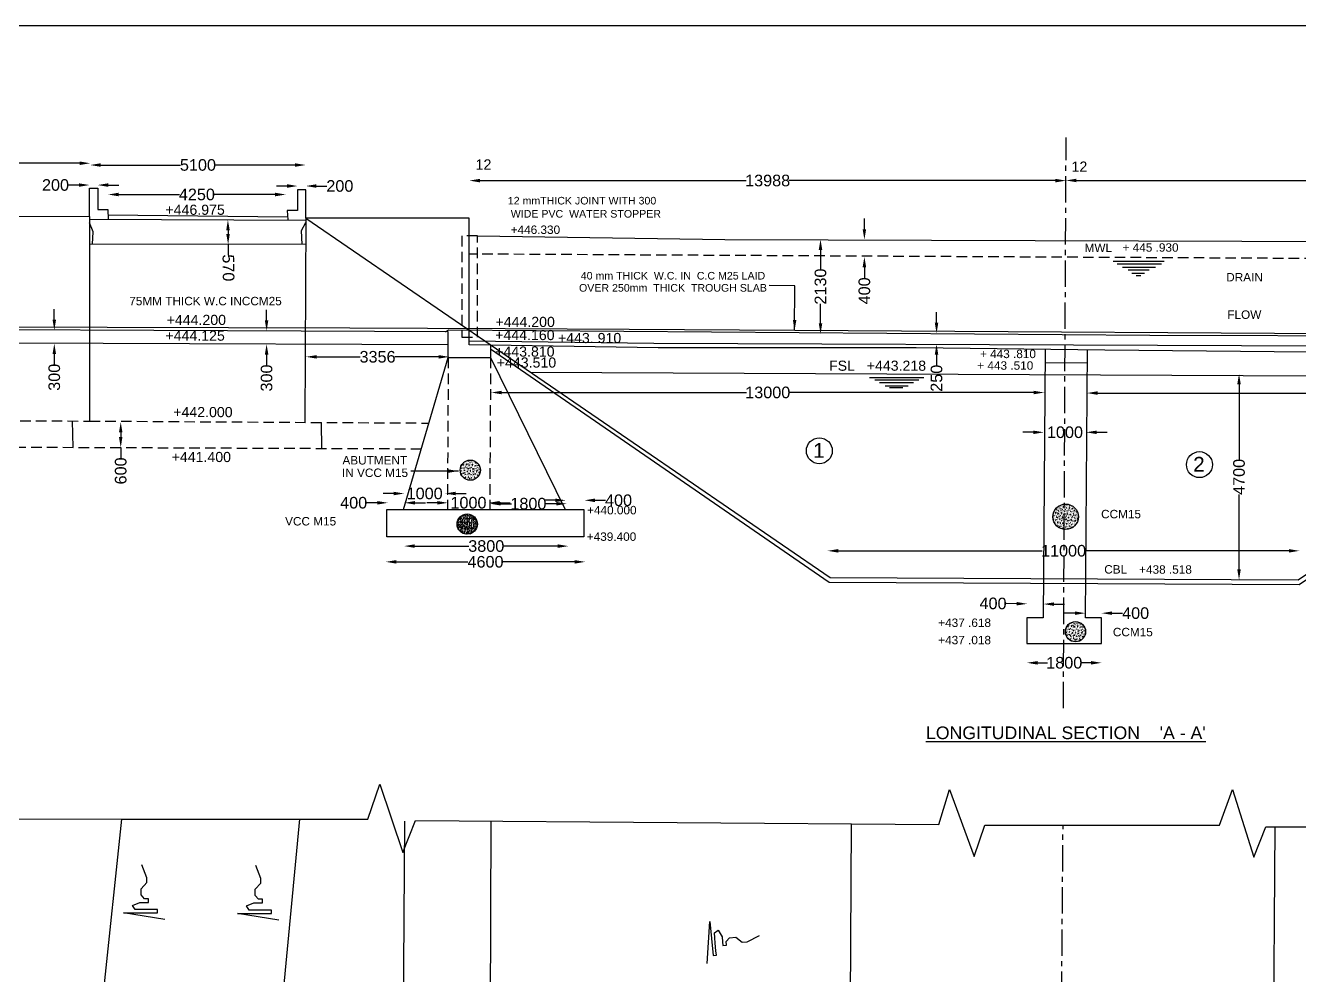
# Model space of a CAD drawing. Header units: millimetres. Extents: x 980 to 97004, y 2189 to 66609.
# Drawn here: x 19759 to 49971, y 44074 to 66609 of the extents above; entities that cross this region are included whole.
import ezdxf

# ---------------------------------------------------------------- set-up
doc = ezdxf.new("R2010")
doc.units = ezdxf.units.MM
doc.header["$MEASUREMENT"] = 0
doc.linetypes.add('CENTER', pattern=[2, 1.25, -0.25, 0.25, -0.25])
doc.linetypes.add('DASHED', pattern=[0.75, 0.5, -0.25])
for name, color, linetype in [('DIM', 7, 'Continuous'), ('DWG', 7, 'Continuous'), ('TEXT', 7, 'Continuous')]:
    doc.layers.add(name, color=color, linetype=linetype)
doc.styles.get("Standard").update_dxf_attribs({"font": 'arial.ttf'})
doc.dimstyles.new('Civil', dxfattribs={"dimtxt": 275, "dimasz": 250, "dimexe": 0.1, "dimexo": 0.0625, "dimgap": 0.09, "dimtad": 0, "dimdec": 0, "dimzin": 12, "dimdsep": 46, "dimtxsty": 'Standard', "dimcen": 0.1, "dimse1": 1, "dimse2": 1, "dimadec": 0, "dimazin": 2, "dimtfac": 1, "dimtdec": 0, "dimtofl": 0, "dimtmove": 0, "dimatfit": 3, "dimfxl": 1, "dimfrac": 1, "dimtolj": 1, "dimtzin": 0, "dimarcsym": 0})

# ---------------------------------------------------------------- blocks, each defined once
blk = doc.blocks.new('*D10')
at = {"layer": 'Defpoints', "color": 0, "transparency": 16777216}
for p in [(12355, 63344), (21295, 63344), (21295, 63341)]:
    blk.add_point(p, dxfattribs=at)
at = {"layer": 'DIM', "color": 0, "lineweight": -2, "transparency": 16777216}
for p, q in [((12605, 63341), (16414, 63341)), ((21045, 63341), (17235, 63341))]:
    blk.add_line(p, q, dxfattribs=at)
at = {"layer": 'DIM', "color": 0, "transparency": 16777216}
for points in [[(12605, 63382), (12605, 63299), (12355, 63341)], [(21045, 63382), (21045, 63299), (21295, 63341)]]:
    blk.add_solid(points, dxfattribs=at)
at = {"layer": 'DIM', "color": 0, "transparency": 16777216, "insert": (16825, 63341), "char_height": 275, "attachment_point": 5}
blk.add_mtext('\\A1;8850', dxfattribs=at)
blk = doc.blocks.new('*D11')
at = {"layer": 'Defpoints', "color": 0, "transparency": 16777216}
for p in [(21277, 62824), (21277, 62751), (21472, 62751)]:
    blk.add_point(p, dxfattribs=at)
at = {"layer": 'DIM', "color": 0, "lineweight": -2, "transparency": 16777216}
for p, q in [((21027, 62824), (20777, 62824)), ((21722, 62824), (21972, 62824))]:
    blk.add_line(p, q, dxfattribs=at)
at = {"layer": 'DIM', "color": 0, "transparency": 16777216}
for points in [[(21027, 62865), (21027, 62782), (21277, 62824)], [(21722, 62865), (21722, 62782), (21472, 62824)]]:
    blk.add_solid(points, dxfattribs=at)
at = {"layer": 'DIM', "color": 0, "transparency": 16777216, "insert": (20471, 62824), "char_height": 275, "attachment_point": 5}
blk.add_mtext('\\A1;200', dxfattribs=at)
blk = doc.blocks.new('*D12')
at = {"layer": 'Defpoints', "color": 0, "transparency": 16777216}
for p in [(21718, 62599), (25930, 62599), (25930, 62599)]:
    blk.add_point(p, dxfattribs=at)
at = {"layer": 'DIM', "color": 0, "lineweight": -2, "transparency": 16777216}
for p, q in [((21968, 62599), (23408, 62599)), ((25680, 62599), (24240, 62599))]:
    blk.add_line(p, q, dxfattribs=at)
at = {"layer": 'DIM', "color": 0, "transparency": 16777216}
for points in [[(21968, 62641), (21968, 62557), (21718, 62599)], [(25680, 62641), (25680, 62557), (25930, 62599)]]:
    blk.add_solid(points, dxfattribs=at)
at = {"layer": 'DIM', "color": 0, "transparency": 16777216, "insert": (23824, 62599), "char_height": 275, "attachment_point": 5}
blk.add_mtext('\\A1;4250', dxfattribs=at)
blk = doc.blocks.new('*D13')
at = {"layer": 'Defpoints', "color": 0, "transparency": 16777216}
for p in [(21295, 63341), (26403, 63341), (26403, 63299)]:
    blk.add_point(p, dxfattribs=at)
at = {"layer": 'DIM', "color": 0, "lineweight": -2, "transparency": 16777216}
for p, q in [((21545, 63299), (23439, 63299)), ((26153, 63299), (24259, 63299))]:
    blk.add_line(p, q, dxfattribs=at)
at = {"layer": 'DIM', "color": 0, "transparency": 16777216}
for points in [[(21545, 63340), (21545, 63257), (21295, 63299)], [(26153, 63340), (26153, 63257), (26403, 63299)]]:
    blk.add_solid(points, dxfattribs=at)
at = {"layer": 'DIM', "color": 0, "transparency": 16777216, "insert": (23849, 63299), "char_height": 275, "attachment_point": 5}
blk.add_mtext('\\A1;5100', dxfattribs=at)
blk = doc.blocks.new('*D14')
at = {"layer": 'Defpoints', "color": 0, "transparency": 16777216}
for p in [(26210, 62713), (26409, 62801), (26409, 62713)]:
    blk.add_point(p, dxfattribs=at)
at = {"layer": 'DIM', "color": 0, "lineweight": -2, "transparency": 16777216}
for p, q in [((25960, 62801), (25710, 62801)), ((26659, 62801), (26909, 62801))]:
    blk.add_line(p, q, dxfattribs=at)
at = {"layer": 'DIM', "color": 0, "transparency": 16777216}
for points in [[(25960, 62843), (25960, 62759), (26210, 62801)], [(26659, 62843), (26659, 62759), (26409, 62801)]]:
    blk.add_solid(points, dxfattribs=at)
at = {"layer": 'DIM', "color": 0, "transparency": 16777216, "insert": (27214, 62801), "char_height": 275, "attachment_point": 5}
blk.add_mtext('\\A1;200', dxfattribs=at)
blk = doc.blocks.new('*D15')
at = {"layer": 'Defpoints', "color": 0, "transparency": 16777216}
for p in [(24540, 62001), (24546, 61414), (24565, 61414)]:
    blk.add_point(p, dxfattribs=at)
at = {"layer": 'DIM', "color": 0, "lineweight": -2, "transparency": 16777216}
for p, q in [((24562, 61751), (24563, 61664)), ((24565, 61414), (24568, 61164))]:
    blk.add_line(p, q, dxfattribs=at)
at = {"layer": 'DIM', "color": 0, "transparency": 16777216}
for points in [[(24603, 61751), (24520, 61751), (24559, 62001)], [(24604, 61664), (24521, 61663), (24565, 61414)]]:
    blk.add_solid(points, dxfattribs=at)
at = {"layer": 'DIM', "color": 0, "transparency": 16777216, "insert": (24571, 60860), "char_height": 275, "attachment_point": 5, "rotation": 270.609}
blk.add_mtext('\\A1;570', dxfattribs=at)
blk = doc.blocks.new('*D16')
at = {"layer": 'Defpoints', "color": 0, "transparency": 16777216}
for p in [(30285, 62929), (30285, 62840), (44431, 62840)]:
    blk.add_point(p, dxfattribs=at)
at = {"layer": 'DIM', "color": 0, "lineweight": -2, "transparency": 16777216}
for p, q in [((30535, 62929), (36853, 62929)), ((44181, 62929), (37863, 62929))]:
    blk.add_line(p, q, dxfattribs=at)
at = {"layer": 'DIM', "color": 0, "transparency": 16777216}
for points in [[(30535, 62971), (30535, 62887), (30285, 62929)], [(44181, 62971), (44181, 62887), (44431, 62929)]]:
    blk.add_solid(points, dxfattribs=at)
at = {"layer": 'DIM', "color": 0, "transparency": 16777216, "insert": (37358, 62929), "char_height": 275, "attachment_point": 5}
blk.add_mtext('\\A1;13988', dxfattribs=at)
blk = doc.blocks.new('*D17')
at = {"layer": 'Defpoints', "color": 0, "transparency": 16777216}
for p in [(44431, 62929), (58518, 62933), (58518, 62929)]:
    blk.add_point(p, dxfattribs=at)
at = {"layer": 'DIM', "color": 0, "lineweight": -2, "transparency": 16777216}
for p, q in [((44681, 62933), (50969, 62933)), ((58268, 62933), (51979, 62933))]:
    blk.add_line(p, q, dxfattribs=at)
at = {"layer": 'DIM', "color": 0, "transparency": 16777216}
for points in [[(44681, 62974), (44681, 62891), (44431, 62933)], [(58268, 62974), (58268, 62891), (58518, 62933)]]:
    blk.add_solid(points, dxfattribs=at)
at = {"layer": 'DIM', "color": 0, "transparency": 16777216, "insert": (51474, 62933), "char_height": 275, "attachment_point": 5}
blk.add_mtext('\\A1;13988', dxfattribs=at)
blk = doc.blocks.new('*D37')
at = {"layer": 'Defpoints', "color": 0, "transparency": 16777216}
for p in [(44933, 57958), (58134, 57958), (58134, 57890)]:
    blk.add_point(p, dxfattribs=at)
at = {"layer": 'DIM', "color": 0, "lineweight": -2, "transparency": 16777216}
for p, q in [((45183, 57890), (51030, 57890)), ((57884, 57890), (52038, 57890))]:
    blk.add_line(p, q, dxfattribs=at)
at = {"layer": 'DIM', "color": 0, "transparency": 16777216}
for points in [[(45183, 57932), (45183, 57848), (44933, 57890)], [(57884, 57932), (57884, 57848), (58134, 57890)]]:
    blk.add_solid(points, dxfattribs=at)
at = {"layer": 'DIM', "color": 0, "transparency": 16777216, "insert": (51534, 57890), "char_height": 275, "attachment_point": 5}
blk.add_mtext('\\A1;13000', dxfattribs=at)
blk = doc.blocks.new('*D38')
at = {"layer": 'Defpoints', "color": 0, "transparency": 16777216}
for p in [(48537, 58345), (48638, 58345), (48638, 53458)]:
    blk.add_point(p, dxfattribs=at)
at = {"layer": 'DIM', "color": 0, "lineweight": -2, "transparency": 16777216}
for p, q in [((48537, 58095), (48537, 56317)), ((48537, 53708), (48537, 55485))]:
    blk.add_line(p, q, dxfattribs=at)
at = {"layer": 'DIM', "color": 0, "transparency": 16777216}
for points in [[(48495, 58095), (48578, 58095), (48537, 58345)], [(48495, 53708), (48578, 53708), (48537, 53458)]]:
    blk.add_solid(points, dxfattribs=at)
at = {"layer": 'DIM', "color": 0, "transparency": 16777216, "insert": (48537, 55901), "char_height": 275, "attachment_point": 5, "rotation": 90}
blk.add_mtext('\\A1;4700', dxfattribs=at)
blk = doc.blocks.new('*D39')
at = {"layer": 'Defpoints', "color": 0, "transparency": 16777216}
for p in [(38781, 54114), (49969, 54148), (49969, 54114)]:
    blk.add_point(p, dxfattribs=at)
at = {"layer": 'DIM', "color": 0, "lineweight": -2, "transparency": 16777216}
for p, q in [((39031, 54148), (43871, 54148)), ((49719, 54148), (44879, 54148))]:
    blk.add_line(p, q, dxfattribs=at)
at = {"layer": 'DIM', "color": 0, "transparency": 16777216}
for points in [[(39031, 54189), (39031, 54106), (38781, 54148)], [(49719, 54189), (49719, 54106), (49969, 54148)]]:
    blk.add_solid(points, dxfattribs=at)
at = {"layer": 'DIM', "color": 0, "transparency": 16777216, "insert": (44375, 54148), "char_height": 275, "attachment_point": 5}
blk.add_mtext('\\A1;11000', dxfattribs=at)
blk = doc.blocks.new('*D40')
at = {"layer": 'Defpoints', "color": 0, "transparency": 16777216}
for p in [(43907, 56871), (44912, 56959), (44912, 56871)]:
    blk.add_point(p, dxfattribs=at)
at = {"layer": 'DIM', "color": 0, "lineweight": -2, "transparency": 16777216}
for p, q in [((43657, 56959), (43407, 56959)), ((45162, 56959), (45412, 56959))]:
    blk.add_line(p, q, dxfattribs=at)
at = {"layer": 'DIM', "color": 0, "transparency": 16777216}
for points in [[(43657, 57000), (43657, 56917), (43907, 56959)], [(45162, 57000), (45162, 56917), (44912, 56959)]]:
    blk.add_solid(points, dxfattribs=at)
at = {"layer": 'DIM', "color": 0, "transparency": 16777216, "insert": (44409, 56959), "char_height": 275, "attachment_point": 5}
blk.add_mtext('\\A1;1000', dxfattribs=at)
blk = doc.blocks.new('*D41')
at = {"layer": 'Defpoints', "color": 0, "transparency": 16777216}
for p in [(30804, 57989), (43918, 57989), (43918, 57903)]:
    blk.add_point(p, dxfattribs=at)
at = {"layer": 'DIM', "color": 0, "lineweight": -2, "transparency": 16777216}
for p, q in [((31054, 57903), (36857, 57903)), ((43668, 57903), (37865, 57903))]:
    blk.add_line(p, q, dxfattribs=at)
at = {"layer": 'DIM', "color": 0, "transparency": 16777216}
for points in [[(31054, 57944), (31054, 57861), (30804, 57903)], [(43668, 57944), (43668, 57861), (43918, 57903)]]:
    blk.add_solid(points, dxfattribs=at)
at = {"layer": 'DIM', "color": 0, "transparency": 16777216, "insert": (37361, 57903), "char_height": 275, "attachment_point": 5}
blk.add_mtext('\\A1;13000', dxfattribs=at)
blk = doc.blocks.new('*D42')
at = {"layer": 'Defpoints', "color": 0, "transparency": 16777216}
for p in [(38612, 61537), (38655, 61537), (38655, 59296)]:
    blk.add_point(p, dxfattribs=at)
at = {"layer": 'DIM', "color": 0, "lineweight": -2, "transparency": 16777216}
for p, q in [((38612, 61287), (38612, 60829)), ((38612, 59546), (38612, 60004))]:
    blk.add_line(p, q, dxfattribs=at)
at = {"layer": 'DIM', "color": 0, "transparency": 16777216}
for points in [[(38571, 61287), (38654, 61287), (38612, 61537)], [(38571, 59546), (38654, 59546), (38612, 59296)]]:
    blk.add_solid(points, dxfattribs=at)
at = {"layer": 'DIM', "color": 0, "transparency": 16777216, "insert": (38612, 60416), "char_height": 275, "attachment_point": 5, "rotation": 90}
blk.add_mtext('\\A1;2130', dxfattribs=at)
blk = doc.blocks.new('*D43')
at = {"layer": 'Defpoints', "color": 0, "transparency": 16777216}
for p in [(26412, 59079), (29805, 59079), (29805, 58749)]:
    blk.add_point(p, dxfattribs=at)
at = {"layer": 'DIM', "color": 0, "lineweight": -2, "transparency": 16777216}
for p, q in [((26662, 58749), (27698, 58749)), ((29555, 58749), (28519, 58749))]:
    blk.add_line(p, q, dxfattribs=at)
at = {"layer": 'DIM', "color": 0, "transparency": 16777216}
for points in [[(26662, 58790), (26662, 58707), (26412, 58749)], [(29555, 58790), (29555, 58707), (29805, 58749)]]:
    blk.add_solid(points, dxfattribs=at)
at = {"layer": 'DIM', "color": 0, "transparency": 16777216, "insert": (28108, 58749), "char_height": 275, "attachment_point": 5}
blk.add_mtext('\\A1;3356', dxfattribs=at)
blk = doc.blocks.new('*D44')
at = {"layer": 'Defpoints', "color": 0, "transparency": 16777216}
for p in [(25463, 59366), (25463, 59050), (25477, 59050)]:
    blk.add_point(p, dxfattribs=at)
at = {"layer": 'DIM', "color": 0, "lineweight": -2, "transparency": 16777216}
for p, q in [((25477, 59616), (25477, 59866)), ((25477, 58800), (25477, 58550))]:
    blk.add_line(p, q, dxfattribs=at)
at = {"layer": 'DIM', "color": 0, "transparency": 16777216}
for points in [[(25435, 59616), (25519, 59616), (25477, 59366)], [(25435, 58800), (25519, 58800), (25477, 59050)]]:
    blk.add_solid(points, dxfattribs=at)
at = {"layer": 'DIM', "color": 0, "transparency": 16777216, "insert": (25477, 58247), "char_height": 275, "attachment_point": 5, "rotation": 90}
blk.add_mtext('\\A1;300', dxfattribs=at)
blk = doc.blocks.new('*D45')
at = {"layer": 'Defpoints', "color": 0, "transparency": 16777216}
for p in [(28740, 54304), (32632, 54304), (32632, 54260)]:
    blk.add_point(p, dxfattribs=at)
at = {"layer": 'DIM', "color": 0, "lineweight": -2, "transparency": 16777216}
for p, q in [((28990, 54260), (30276, 54260)), ((32382, 54260), (31096, 54260))]:
    blk.add_line(p, q, dxfattribs=at)
at = {"layer": 'DIM', "color": 0, "transparency": 16777216}
for points in [[(28990, 54302), (28990, 54218), (28740, 54260)], [(32382, 54302), (32382, 54218), (32632, 54260)]]:
    blk.add_solid(points, dxfattribs=at)
at = {"layer": 'DIM', "color": 0, "transparency": 16777216, "insert": (30686, 54260), "char_height": 275, "attachment_point": 5}
blk.add_mtext('\\A1;3800', dxfattribs=at)
blk = doc.blocks.new('*D46')
at = {"layer": 'Defpoints', "color": 0, "transparency": 16777216}
for p in [(28306, 53915), (33029, 53915), (33029, 53886)]:
    blk.add_point(p, dxfattribs=at)
at = {"layer": 'DIM', "color": 0, "lineweight": -2, "transparency": 16777216}
for p, q in [((28556, 53886), (30252, 53886)), ((32779, 53886), (31083, 53886))]:
    blk.add_line(p, q, dxfattribs=at)
at = {"layer": 'DIM', "color": 0, "transparency": 16777216}
for points in [[(28556, 53928), (28556, 53844), (28306, 53886)], [(32779, 53928), (32779, 53844), (33029, 53886)]]:
    blk.add_solid(points, dxfattribs=at)
at = {"layer": 'DIM', "color": 0, "transparency": 16777216, "insert": (30668, 53886), "char_height": 275, "attachment_point": 5}
blk.add_mtext('\\A1;4600', dxfattribs=at)
blk = doc.blocks.new('*D47')
at = {"layer": 'Defpoints', "color": 0, "transparency": 16777216}
for p in [(28351, 55287), (28351, 55104), (28747, 55104)]:
    blk.add_point(p, dxfattribs=at)
at = {"layer": 'DIM', "color": 0, "lineweight": -2, "transparency": 16777216}
for p, q in [((28101, 55287), (27851, 55287)), ((28997, 55287), (29247, 55287))]:
    blk.add_line(p, q, dxfattribs=at)
at = {"layer": 'DIM', "color": 0, "transparency": 16777216}
for points in [[(28101, 55329), (28101, 55245), (28351, 55287)], [(28997, 55329), (28997, 55245), (28747, 55287)]]:
    blk.add_solid(points, dxfattribs=at)
at = {"layer": 'DIM', "color": 0, "transparency": 16777216, "insert": (27542, 55287), "char_height": 275, "attachment_point": 5}
blk.add_mtext('\\A1;400', dxfattribs=at)
blk = doc.blocks.new('*D48')
at = {"layer": 'Defpoints', "color": 0, "transparency": 16777216}
for p in [(29709, 55507), (28740, 55148), (29709, 55148)]:
    blk.add_point(p, dxfattribs=at)
at = {"layer": 'DIM', "color": 0, "lineweight": -2, "transparency": 16777216}
for p, q in [((28490, 55507), (28240, 55507)), ((29959, 55507), (30209, 55507))]:
    blk.add_line(p, q, dxfattribs=at)
at = {"layer": 'DIM', "color": 0, "transparency": 16777216}
for points in [[(28490, 55549), (28490, 55466), (28740, 55507)], [(29959, 55549), (29959, 55466), (29709, 55507)]]:
    blk.add_solid(points, dxfattribs=at)
at = {"layer": 'DIM', "color": 0, "transparency": 16777216, "insert": (29225, 55507), "char_height": 275, "attachment_point": 5}
blk.add_mtext('\\A1;1000', dxfattribs=at)
blk = doc.blocks.new('*D49')
at = {"layer": 'Defpoints', "color": 0, "transparency": 16777216}
for p in [(29775, 55133), (30752, 55287), (30752, 55133)]:
    blk.add_point(p, dxfattribs=at)
at = {"layer": 'DIM', "color": 0, "lineweight": -2, "transparency": 16777216}
for p, q in [((29525, 55287), (29275, 55287)), ((31002, 55287), (31252, 55287))]:
    blk.add_line(p, q, dxfattribs=at)
at = {"layer": 'DIM', "color": 0, "transparency": 16777216}
for points in [[(29525, 55329), (29525, 55245), (29775, 55287)], [(31002, 55329), (31002, 55245), (30752, 55287)]]:
    blk.add_solid(points, dxfattribs=at)
at = {"layer": 'DIM', "color": 0, "transparency": 16777216, "insert": (30264, 55287), "char_height": 275, "attachment_point": 5}
blk.add_mtext('\\A1;1000', dxfattribs=at)
blk = doc.blocks.new('*D50')
at = {"layer": 'Defpoints', "color": 0, "transparency": 16777216}
for p in [(30774, 55104), (32596, 55265), (32596, 55104)]:
    blk.add_point(p, dxfattribs=at)
at = {"layer": 'DIM', "color": 0, "lineweight": -2, "transparency": 16777216}
for p, q in [((31024, 55265), (31288, 55265)), ((32346, 55265), (32082, 55265))]:
    blk.add_line(p, q, dxfattribs=at)
at = {"layer": 'DIM', "color": 0, "transparency": 16777216}
for points in [[(31024, 55307), (31024, 55223), (30774, 55265)], [(32346, 55307), (32346, 55223), (32596, 55265)]]:
    blk.add_solid(points, dxfattribs=at)
at = {"layer": 'DIM', "color": 0, "transparency": 16777216, "insert": (31685, 55265), "char_height": 275, "attachment_point": 5}
blk.add_mtext('\\A1;1800', dxfattribs=at)
blk = doc.blocks.new('*D51')
at = {"layer": 'Defpoints', "color": 0, "transparency": 16777216}
for p in [(33014, 55346), (32574, 55126), (33014, 55126)]:
    blk.add_point(p, dxfattribs=at)
at = {"layer": 'DIM', "color": 0, "lineweight": -2, "transparency": 16777216}
for p, q in [((32324, 55346), (32074, 55346)), ((33264, 55346), (33514, 55346))]:
    blk.add_line(p, q, dxfattribs=at)
at = {"layer": 'DIM', "color": 0, "transparency": 16777216}
for points in [[(32324, 55388), (32324, 55304), (32574, 55346)], [(33264, 55388), (33264, 55304), (33014, 55346)]]:
    blk.add_solid(points, dxfattribs=at)
at = {"layer": 'DIM', "color": 0, "transparency": 16777216, "insert": (33823, 55346), "char_height": 275, "attachment_point": 5}
blk.add_mtext('\\A1;400', dxfattribs=at)
blk = doc.blocks.new('*D52')
at = {"layer": 'Defpoints', "color": 0, "transparency": 16777216}
for p in [(22018, 57205), (22018, 56598), (22018, 56598)]:
    blk.add_point(p, dxfattribs=at)
at = {"layer": 'DIM', "color": 0, "lineweight": -2, "transparency": 16777216}
for p, q in [((22018, 56955), (22018, 56848)), ((22018, 56598), (22018, 56348))]:
    blk.add_line(p, q, dxfattribs=at)
at = {"layer": 'DIM', "color": 0, "transparency": 16777216}
for points in [[(21976, 56955), (22059, 56955), (22018, 57205)], [(21976, 56848), (22059, 56848), (22018, 56598)]]:
    blk.add_solid(points, dxfattribs=at)
at = {"layer": 'DIM', "color": 0, "transparency": 16777216, "insert": (22018, 56043), "char_height": 275, "attachment_point": 5, "rotation": 90}
blk.add_mtext('\\A1;600', dxfattribs=at)
blk = doc.blocks.new('*D53')
at = {"layer": 'Defpoints', "color": 0, "transparency": 16777216}
for p in [(20426, 59381), (20426, 59067), (20443, 59067)]:
    blk.add_point(p, dxfattribs=at)
at = {"layer": 'DIM', "color": 0, "lineweight": -2, "transparency": 16777216}
for p, q in [((20443, 59631), (20443, 59881)), ((20443, 58817), (20443, 58567))]:
    blk.add_line(p, q, dxfattribs=at)
at = {"layer": 'DIM', "color": 0, "transparency": 16777216}
for points in [[(20401, 59631), (20484, 59631), (20443, 59381)], [(20401, 58817), (20484, 58817), (20443, 59067)]]:
    blk.add_solid(points, dxfattribs=at)
at = {"layer": 'DIM', "color": 0, "transparency": 16777216, "insert": (20443, 58264), "char_height": 275, "attachment_point": 5, "rotation": 90}
blk.add_mtext('\\A1;300', dxfattribs=at)
blk = doc.blocks.new('*D54')
at = {"layer": 'Defpoints', "color": 0, "transparency": 16777216}
for p in [(39532, 61527), (39532, 61123), (39653, 61123)]:
    blk.add_point(p, dxfattribs=at)
at = {"layer": 'DIM', "color": 0, "lineweight": -2, "transparency": 16777216}
for p, q in [((39653, 61777), (39653, 62027)), ((39653, 60873), (39653, 60623))]:
    blk.add_line(p, q, dxfattribs=at)
at = {"layer": 'DIM', "color": 0, "transparency": 16777216}
for points in [[(39611, 61777), (39694, 61777), (39653, 61527)], [(39611, 60873), (39694, 60873), (39653, 61123)]]:
    blk.add_solid(points, dxfattribs=at)
at = {"layer": 'DIM', "color": 0, "transparency": 16777216, "insert": (39653, 60314), "char_height": 275, "attachment_point": 5, "rotation": 90}
blk.add_mtext('\\A1;400', dxfattribs=at)
blk = doc.blocks.new('*D61')
at = {"layer": 'Defpoints', "color": 0, "transparency": 16777216}
for p in [(41337, 59308), (41337, 59048), (41363, 59048)]:
    blk.add_point(p, dxfattribs=at)
at = {"layer": 'DIM', "color": 0, "lineweight": -2, "transparency": 16777216}
for p, q in [((41364, 59558), (41364, 59808)), ((41363, 58798), (41363, 58548))]:
    blk.add_line(p, q, dxfattribs=at)
at = {"layer": 'DIM', "color": 0, "transparency": 16777216}
for points in [[(41322, 59558), (41405, 59558), (41364, 59308)], [(41321, 58798), (41405, 58798), (41363, 59048)]]:
    blk.add_solid(points, dxfattribs=at)
at = {"layer": 'DIM', "color": 0, "transparency": 16777216, "insert": (41363, 58242), "char_height": 275, "attachment_point": 5, "rotation": 89.9492}
blk.add_mtext('\\A1;250', dxfattribs=at)
blk = doc.blocks.new('*D62')
at = {"layer": 'Defpoints', "color": 0, "transparency": 16777216}
for p in [(43508, 51954), (45276, 51954), (45276, 51492)]:
    blk.add_point(p, dxfattribs=at)
at = {"layer": 'DIM', "color": 0, "lineweight": -2, "transparency": 16777216}
for p, q in [((43758, 51492), (43995, 51492)), ((45026, 51492), (44790, 51492))]:
    blk.add_line(p, q, dxfattribs=at)
at = {"layer": 'DIM', "color": 0, "transparency": 16777216}
for points in [[(43758, 51533), (43758, 51450), (43508, 51492)], [(45026, 51533), (45026, 51450), (45276, 51492)]]:
    blk.add_solid(points, dxfattribs=at)
at = {"layer": 'DIM', "color": 0, "transparency": 16777216, "insert": (44392, 51492), "char_height": 275, "attachment_point": 5}
blk.add_mtext('\\A1;1800', dxfattribs=at)
blk = doc.blocks.new('*D63')
at = {"layer": 'Defpoints', "color": 0, "transparency": 16777216}
for p in [(43512, 52891), (43508, 52560), (43896, 52556)]:
    blk.add_point(p, dxfattribs=at)
at = {"layer": 'DIM', "color": 0, "lineweight": -2, "transparency": 16777216}
for p, q in [((43262, 52893), (43012, 52896)), ((44149, 52884), (44399, 52881))]:
    blk.add_line(p, q, dxfattribs=at)
at = {"layer": 'DIM', "color": 0, "transparency": 16777216}
for points in [[(43262, 52935), (43261, 52852), (43512, 52891)], [(44150, 52925), (44149, 52842), (43899, 52886)]]:
    blk.add_solid(points, dxfattribs=at)
at = {"layer": 'DIM', "color": 0, "transparency": 16777216, "insert": (42703, 52899), "char_height": 275, "attachment_point": 5, "rotation": 359.3835}
blk.add_mtext('\\A1;400', dxfattribs=at)
blk = doc.blocks.new('*D64')
at = {"layer": 'Defpoints', "color": 0, "transparency": 16777216}
for p in [(45276, 52669), (44894, 52557), (45276, 52557)]:
    blk.add_point(p, dxfattribs=at)
at = {"layer": 'DIM', "color": 0, "lineweight": -2, "transparency": 16777216}
for p, q in [((44644, 52669), (44394, 52669)), ((45526, 52669), (45776, 52669))]:
    blk.add_line(p, q, dxfattribs=at)
at = {"layer": 'DIM', "color": 0, "transparency": 16777216}
for points in [[(44644, 52711), (44644, 52628), (44894, 52669)], [(45526, 52711), (45526, 52628), (45276, 52669)]]:
    blk.add_solid(points, dxfattribs=at)
at = {"layer": 'DIM', "color": 0, "transparency": 16777216, "insert": (46085, 52669), "char_height": 275, "attachment_point": 5}
blk.add_mtext('\\A1;400', dxfattribs=at)

msp = doc.modelspace()

# ---------------------------------------------------------------- hatches: boundary and pattern name
at = {"layer": 'DWG'}
h = msp.add_hatch(dxfattribs=at)
h.set_pattern_fill('AR-CONC', color=256, scale=10)
h.set_pattern_definition([(50, (0, 0), (71.72602, -6.275213), [7.5, -82.5]), (355, (0, 0), (-13.87513, 75.21921), [6, -66]), (100.45144, (5.98, -0.52), (57.850885, 68.944), [6.37402, -70.11421]), (46.1842, (0, 20), (106.72413, -16.55193), [11.25, -123.75]), (96.63564, (8.89, 18.62), (93.4662, 97.41186), [9.56103, -105.17138]), (351.18416, (0, 20), (93.4662, 97.41186), [9, -99]), (21, (10, 15), (59.690705, -40.26189), [7.5, -82.5]), (326, (10, 15), (24.33153, 72.515005), [6, -66]), (71.45144, (14.974, 11.645), (84.02224, 32.253115), [6.37402, -70.11421]), (37.5, (0, 0), (1.215986, 33.289385), [0, -65.2, 0, -67, 0, -66.25]), (7.5, (0, 0), (26.306954, 39.441171), [0, -38.2, 0, -63.7, 0, -25.25]), (327.5, (-22.3, 0), (53.382244, -2.255487), [0, -25, 0, -78, 0, -103.5]), (317.5, (-32.3, 0), (58.318617, 10.010498), [0, -32.5, 0, -51.8, 0, -73.5])])
h.paths.add_polyline_path([(30548, 56061.1, 1), (30067.7, 56061.1, 1)])
h = msp.add_hatch(dxfattribs=at)
h.set_pattern_fill('AR-CONC', color=256, scale=10)
h.set_pattern_definition([(50, (-73.34, -1278.63), (71.72602, -6.275213), [7.5, -82.5]), (355, (-73.34, -1278.63), (-13.87513, 75.21921), [6, -66]), (100.45144, (-67.366, -1279.15), (57.850885, 68.944), [6.37402, -70.11421]), (46.1842, (-73.34, -1258.63), (106.72413, -16.55193), [11.25, -123.75]), (96.63564, (-64.45, -1260.01), (93.4662, 97.41186), [9.56103, -105.17138]), (351.18416, (-73.34, -1258.63), (93.4662, 97.41186), [9, -99]), (21, (-63.34, -1263.63), (59.690705, -40.26189), [7.5, -82.5]), (326, (-63.34, -1263.63), (24.33153, 72.515005), [6, -66]), (71.45144, (-58.37, -1266.985), (84.02224, 32.253115), [6.37402, -70.11421]), (37.5, (-73.343, -1278.63), (1.215986, 33.289385), [0, -65.2, 0, -67, 0, -66.25]), (7.5, (-73.343, -1278.63), (26.306954, 39.441171), [0, -38.2, 0, -63.7, 0, -25.25]), (327.5, (-95.643, -1278.63), (53.382244, -2.255487), [0, -25, 0, -78, 0, -103.5]), (317.5, (-105.643, -1278.63), (58.318617, 10.010498), [0, -32.5, 0, -51.8, 0, -73.5])])
h.paths.add_polyline_path([(30474.7, 54782.4, 1), (29994.4, 54782.4, 1)])
h = msp.add_hatch(dxfattribs=at)
h.set_pattern_fill('AR-CONC', color=256, scale=10, style=0)
h.set_pattern_definition([(50, (0, 0), (71.72602, -6.275213), [7.5, -82.5]), (355, (0, 0), (-13.87513, 75.21921), [6, -66]), (100.4514, (5.98, -0.52), (57.85094, 68.943954), [6.37402, -70.11421]), (46.1842, (0, 20), (106.7241, -16.5519), [11.25, -123.75]), (96.6356, (8.89, 18.62), (93.46627, 97.41179), [9.56103, -105.1713]), (351.1842, (0, 20), (93.4662, 97.41186), [9, -99]), (21, (10, 15), (59.690705, -40.26189), [7.5, -82.5]), (326, (10, 15), (24.33153, 72.515005), [6, -66]), (71.4514, (14.974, 11.645), (84.02226, 32.25305), [6.37402, -70.11421]), (37.5, (0, 0), (1.2159855, 33.289385), [0, -65.2, 0, -67, 0, -66.25]), (7.5, (0, 0), (26.306954, 39.441171), [0, -38.2, 0, -63.7, 0, -25.25]), (327.5, (-22.3, 0), (53.382244, -2.255487), [0, -25, 0, -78, 0, -103.5]), (317.5, (-32.3, 0), (58.318617, 10.010498), [0, -32.5, 0, -51.8, 0, -73.5])])
h.paths.add_polyline_path([(44727, 54955.4, 0.4443427), (44394.3, 55255.8), (44391.4, 54655.3, 0.4472331)])
h.paths.add_polyline_path([(44394.3, 55255.8, 0.3847129), (44123, 54955.4, 0.3819473), (44391.4, 54655.3)])
h = msp.add_hatch(dxfattribs=at)
h.set_pattern_fill('AR-CONC', color=256, scale=10)
h.set_pattern_definition([(50, (14350.67, -3830.936), (71.72602, -6.275213), [7.5, -82.5]), (355, (14350.67, -3830.94), (-13.87513, 75.21921), [6, -66]), (100.45144, (14356.646, -3831.46), (57.850885, 68.944), [6.37402, -70.11421]), (46.1842, (14350.67, -3810.94), (106.72413, -16.55193), [11.25, -123.75]), (96.63564, (14359.56, -3812.32), (93.4662, 97.41186), [9.56103, -105.17138]), (351.18416, (14350.67, -3810.94), (93.4662, 97.41186), [9, -99]), (21, (14360.67, -3815.936), (59.690705, -40.26189), [7.5, -82.5]), (326, (14360.67, -3815.94), (24.33153, 72.515005), [6, -66]), (71.45144, (14365.64, -3819.29), (84.02224, 32.253115), [6.37402, -70.11421]), (37.5, (14350.669, -3830.936), (1.215986, 33.289385), [0, -65.2, 0, -67, 0, -66.25]), (7.5, (14350.67, -3830.936), (26.306954, 39.441171), [0, -38.2, 0, -63.7, 0, -25.25]), (327.5, (14328.369, -3830.936), (53.382244, -2.255487), [0, -25, 0, -78, 0, -103.5]), (317.5, (14318.37, -3830.936), (58.318617, 10.010498), [0, -32.5, 0, -51.8, 0, -73.5])])
h.paths.add_polyline_path([(44898.7, 52230.1, 1), (44418.4, 52230.1, 1)])

# ---------------------------------------------------------------- linework, layer by layer
msp.add_lwpolyline([(97003.8, 2188.9), (979.6, 2188.9), (979.6, 66608.7), (97003.8, 66608.7)], close=True)
at = {"layer": 'DIM'}
for centre in [(38584.5, 56520), (47596.5, 56192.3)]:
    msp.add_circle(centre, 307.6, dxfattribs=at)
at = {"layer": 'DWG', "linetype": 'CENTER', "ltscale": 500}
for points in [[(44371, 50412), (44436.2, 63948.4)], [(44252, 33544.2), (44364, 47637.2)]]:
    msp.add_lwpolyline(points, dxfattribs=at)
at = {"layer": 'DWG'}
for points in [[(21276.6, 62077.8), (21276.6, 62750.8), (21471.7, 62750.8), (21471.7, 62244.1), (21709.2, 62244.1), (21720, 62010.7)], [(26408.7, 62039.1), (26408.7, 62713.1), (26210, 62713.1), (26210, 62222.6), (25967.2, 62222.6), (25983.4, 61995.8)], [(26408.7, 62039.1), (38839.6, 53518.5), (49938.7, 53462.2), (62213.9, 61722.3), (62213.9, 62289.3), (62451.4, 62289.3), (62451.4, 61622.8), (63941.9, 61622.8), (63941.9, 62276.3), (64180.3, 62276.3), (64180.3, 60904.4), (64133.1, 56983.7)], [(3354.4, 62119.8), (21276.6, 62077.8), (21276.6, 57226)], [(21276.6, 62012.3), (26408.4, 61994.3)], [(25978.6, 62062.9), (21715.4, 62108.9)], [(29720.6, 59339.6), (29788.4, 59388.2), (46417.6, 59264.2), (58546.6, 59228.6), (58546.6, 58858.8), (50172.7, 58858.8), (45352.7, 58908.9), (40879.5, 58966.4), (34760.8, 58966.4), (30276.7, 59037.7), (30276.7, 62039.1), (26408.7, 62039.1), (26381.9, 57195.7)], [(12333.1, 59190.7), (4724.2, 59190.7), (4724.2, 59477.1), (13052.3, 59477.1), (27447.6, 59440.8), (31135.5, 59422.4), (34075.8, 59405.2), (38000.6, 59378.5), (53168.9, 59286.8), (58546.6, 59286.8), (58604, 61722.3), (62213.9, 61722.3), (62213.9, 56987.9)], [(21351.2, 61420.4), (21367.4, 61716.4), (21276.6, 61926.2)], [(26316.8, 61409.9), (26306.1, 61748.7), (26408.1, 61931.5)], [(26405.2, 61409.7), (21276.6, 61420.6)], [(30475, 61617), (36339.9, 61530.2), (58408.8, 61459.9)], [(45549.1, 61017.5), (46764.6, 61017.5)], [(45650.4, 60955.7), (46694.2, 60955.7)], [(45777, 60877), (46559.2, 60877)], [(45909.2, 60809.6), (46404.4, 60809.6)], [(45996.5, 60736.5), (46291.9, 60736.5)], [(46100.6, 60674.7), (46204.7, 60674.7)], [(29785.3, 58729.7), (29785.3, 59339.3), (12333.1, 59417.9), (12333.1, 57875.3), (12776.8, 57875.3), (13408.9, 59103.4), (29785.3, 59038.9)], [(30276.7, 59126), (34658.2, 59069.9), (58546.6, 58979.3)], [(30782.5, 59029.6), (30788.6, 58729.7)], [(30784.4, 58936.6), (38819, 53406.5), (49963.6, 53348.9), (58408.8, 59027.4)], [(43936.2, 58927.1), (43895.9, 52555.7), (43508.2, 52559.9)], [(43508.2, 52559.9), (43508.2, 51953.5), (45276.4, 51953.5), (45276.4, 52557.5), (44894.3, 52557.5), (44940, 58914.2)], [(28721, 55129.9), (29785.3, 58729.7), (30788.6, 58729.7), (32558.7, 55129.9)], [(43934.3, 58616.4), (44937.8, 58610.3)], [(31733.5, 58389.3), (57081, 58268.3)], [(39775.8, 58262.9), (41065.7, 58262.9)], [(39897.6, 58200.5), (40947, 58200.5)], [(40010, 58141.3), (40818.9, 58141.3)], [(40144.3, 58060.2), (40690.9, 58060.2)], [(40247.4, 58019.6), (40562.8, 58019.6)], [(20869.9, 57227.3), (20879.7, 56594.8)], [(26768.5, 57193.4), (26775.6, 56570.1)], [(3160.7, 16751.2), (3250.7, 47832.6), (3653.7, 47832.6), (3929.8, 48689.8), (4497, 47072.2), (4803, 47825.1), (22040.2, 47786.1), (26264.3, 47786.1), (27879.1, 47786.1), (28164, 48616.1), (28704.9, 46995.4), (29007.2, 47750.1), (41417.3, 47653.1), (41671.8, 48487.3), (42252.5, 46898.3), (42507, 47637.2), (48071.7, 47637.2), (48381.9, 48488), (48891, 46883.1), (49169.4, 47598.1), (53439.5, 47598.1)], [(21571.7, 30011.2), (21606.7, 43658.3), (22040.2, 47786.1)], [(25871.3, 43616.5), (26264.3, 47786.1)], [(28744.4, 47737.7), (28661.8, 35061)], [(30421, 35061), (30764.7, 36488.7), (30802.4, 47736.1)], [(38701, 33951.5), (39280.8, 36442.1), (39343.8, 47669.3)], [(49821.2, 33894.9), (49315, 36435.9), (49389.9, 47598.1)], [(23065.1, 45399.9), (22079.9, 45558.4), (22886.6, 45558.4), (22886.6, 45637.7), (22886.6, 45637.7), (22780.8, 45637.7), (22602.3, 45637.7), (22476.6, 45637.7), (22357.6, 45637.7), (22298.1, 45736.7), (22298.1, 45736.7), (22470, 45809.4), (22582.4, 45809.4), (22675, 45809.4), (22675, 45895.2), (22675, 45895.2), (22582.4, 45895.2), (22503.1, 45987.7), (22503.1, 45987.7), (22503.1, 46133), (22503.1, 46133), (22635.3, 46278.2), (22635.3, 46390.5), (22516.3, 46700.9)], [(25769.4, 45386.7), (24784.2, 45545.2), (25590.8, 45545.2), (25590.8, 45624.5), (25590.8, 45624.5), (25485.1, 45624.5), (25306.5, 45624.5), (25180.9, 45624.5), (25061.9, 45624.5), (25002.4, 45723.5), (25002.4, 45723.5), (25174.3, 45796.2), (25286.7, 45796.2), (25379.3, 45796.2), (25379.3, 45882), (25379.3, 45882), (25286.7, 45882), (25207.4, 45974.5), (25207.4, 45974.5), (25207.4, 46119.8), (25207.4, 46119.8), (25339.6, 46265), (25339.6, 46377.3), (25220.6, 46687.7)], [(35922, 44359.3), (35991.5, 45354.8), (36063.8, 44551.4), (36142.8, 44558.5), (36142.8, 44558.5), (36133.3, 44663.8), (36117.3, 44841.6), (36106, 44966.7), (36095.3, 45085.3), (36188.7, 45153.4), (36188.7, 45153.4), (36276.4, 44988.7), (36286.5, 44876.8), (36294.8, 44784.6), (36380.3, 44792.3), (36380.3, 44792.3), (36372, 44884.5), (36457, 44971.8), (36457, 44971.8), (36601.7, 44984.8), (36601.7, 44984.8), (36758.2, 44866.1), (36870.1, 44876.2), (37168.5, 45022.5)]]:
    msp.add_lwpolyline(points, dxfattribs=at)
at = {"layer": 'DWG', "linetype": 'DASHED', "ltscale": 500}
msp.add_lwpolyline([(30109.8, 59213.8), (30475, 59213.8), (30475, 61617), (30109.8, 61617)], close=True, dxfattribs=at)
for points in [[(58587.8, 61035.9), (30276.7, 61186.1)], [(29785.3, 58729.7), (29763.9, 55129.9)], [(30788.6, 58729.7), (30767.2, 55129.9)], [(29143.9, 56560.2), (11007.6, 56636), (11007.6, 57258.1), (21276.6, 57226), (29326.6, 57178.2)]]:
    msp.add_lwpolyline(points, dxfattribs=at)
at = {"layer": 'DWG'}
msp.add_lwpolyline([(28325.8, 55129.9), (32997.8, 55129.9), (32997.8, 54477.1), (28325.8, 54477.1)], close=True, dxfattribs=at)
for centre, radius in [((30307.9, 56061.1), 240.1), ((30234.5, 54782.4), 240.1), ((44425, 54955.4), 302), ((44658.5, 52230.1), 240.1)]:
    msp.add_circle(centre, radius, dxfattribs=at)

# ---------------------------------------------------------------- texts
at = {"layer": 'DIM'}
for p in [(30431.6, 63189.9), (44562.4, 63138.9)]:
    msp.add_text('12', height=242.66, dxfattribs=at).set_placement(p)
at = {"layer": 'TEXT'}
for s, height, p in [('12 mmTHICK JOINT WITH 300', 180, (31197, 62363.4)), ('+446.975', 240, (23078.4, 62117.8)), (' WIDE PVC  WATER STOPPER', 180, (31197, 62051.8)), ('+446.330', 200, (31264.7, 61663.9)), ('MWL', 200, (44874, 61235.6)), ('+ 445 .930', 200, (45774.5, 61242.5)), ('40 mm THICK  W.C. IN  C.C M25 LAID', 180, (32927.7, 60583)), ('DRAIN', 200, (48232.5, 60538)), ('OVER 250mm  THICK  TROUGH SLAB', 180, (32885.4, 60295.6)), ('75MM THICK W.C INCCM25', 200, (22220.4, 59971.8)), ('FLOW', 200, (48258.5, 59650.2)), ('+444.200', 240, (23106.9, 59505.3)), ('+444.200', 240, (30905.1, 59457.5)), ('+444.125', 240, (23078.8, 59131.2)), ('+444.160', 240, (30898, 59146.4)), ('+443. 910', 240, (32386.1, 59075.5)), ('+443.810', 240, (30898, 58753.9)), ('+ 443 .810', 200, (42392.9, 58718.5)), ('+443.510', 240, (30935.9, 58494.2)), ('FSL   +443.218', 240, (38814, 58419.1)), ('+ 443 .510', 200, (42329.1, 58443.3)), ('+442.000', 240, (23263.4, 57318.8)), ('+441.400', 240, (23225.3, 56253.5)), ('1', 350, (38438.2, 56354.1)), ('ABUTMENT', 200, (27275, 56195.5)), ('2', 350, (47450.2, 56026.4)), ('IN VCC M15', 200, (27264.2, 55899.3)), ('+440.000', 200, (33077.1, 55013.4)), ('CCM15', 200, (45264.9, 54919.3)), ('     VCC M15', 200, (25527.7, 54749.3)), ('+439.400', 200, (33069.8, 54384.8)), ('CBL', 200, (45339.9, 53608.1)), ('+438 .518', 200, (46167.7, 53604.8)), ('+437 .618', 200, (41404, 52341.7)), ('CCM15', 200, (45544.8, 52120.9)), ('+437 .018', 200, (41404, 51931)), ("%%ULONGITUDINAL SECTION    'A - A'", 300, (41113.2, 49681.6))]:
    msp.add_text(s, height=height, dxfattribs=at).set_placement(p)

# ---------------------------------------------------------------- dimensions: what is measured, and where the dimension line sits
at = {"layer": 'DIM'}
for p1, p2, distance, text, picture, middle in [((12355.3, 63343.6), (21294.5, 63343.6), -2.8, '8850', '*D10', (16824.9, 63340.8)), ((21294.5, 63340.8), (26403.4, 63340.8), -42, '5100', '*D13', (23848.9, 63298.8)), ((21471.7, 62750.8), (21276.6, 62750.8), -72.8, '200', '*D11', (20470.9, 62823.6)), ((26210, 62713.1), (26408.7, 62713.1), 87.8, '200', '*D14', (27214.4, 62800.9)), ((44430.9, 62840.3), (30284.8, 62840.3), -88.6, '13988', '*D16', (37357.9, 62928.9)), ((44430.9, 62928.9), (58517.6, 62928.9), 3.9, '13988', '*D17', (51474.2, 62932.8)), ((21717.8, 62599), (25930.5, 62599), 0, '4250', '*D12', (23824.1, 62599)), ((24539.8, 62000.8), (24546.1, 61413.7), 19.2, '570', '*D15', (24571.2, 60860.5)), ((39531.6, 61526.9), (39531.6, 61123.4), 121.2, '400', '*D54', (39652.8, 60314.5)), ((38655.4, 59295.9), (38655.4, 61536.6), 43.1, '2130', '*D42', (38612.2, 60416.2)), ((20425.8, 59380.9), (20425.8, 59066.9), 16.8, '300', '*D53', (20442.5, 58263.6)), ((25462.6, 59366.2), (25462.6, 59050.2), 14.4, '300', '*D44', (25477, 58246.9)), ((41337.2, 59308.1), (41337, 59047.6), 26.4, '250', '*D61', (41362.6, 58241.9)), ((26411.6, 59078.9), (29805, 59078.9), -330.4, '3356', '*D43', (28108.3, 58748.6)), ((48638.2, 53458), (48638.2, 58344.6), 101.6, '4700', '*D38', (48536.6, 55901.3)), ((30804.4, 57988.8), (43918.1, 57988.8), -86.2, '13000', '*D41', (37361.2, 57902.6)), ((44933.1, 57958.2), (58134.3, 57958.2), -68.1, '13000', '*D37', (51533.7, 57890)), ((22017.5, 57205.4), (22017.5, 56597.6), 0, '600', '*D52', (22017.5, 56043.5)), ((43906.6, 56870.8), (44912.2, 56870.8), 88, '1000', '*D40', (44409.4, 56958.8)), ((28739.8, 55147.8), (29709.2, 55147.8), 359.5, '1000', '*D48', (29224.5, 55507.2)), ((28747.1, 55103.7), (28350.5, 55103.7), -183.4, '400', '*D47', (27541.6, 55287.2)), ((29775.3, 55133.1), (30752.1, 55133.1), 154.1, '1000', '*D49', (30263.7, 55287.2)), ((30774.2, 55103.7), (32595.6, 55103.7), 161.4, '1800', '*D50', (31684.9, 55265.1)), ((32573.6, 55125.8), (33014.2, 55125.8), 220.1, '400', '*D51', (33823.2, 55345.8)), ((28739.8, 54304.1), (32632.3, 54304.1), -44, '3800', '*D45', (30686, 54260.1)), ((38780.6, 54113.9), (49969.4, 54113.9), 33.8, '11000', '*D39', (44375, 54147.7)), ((28306.5, 53915.2), (33028.9, 53915.2), -29.3, '4600', '*D46', (30667.7, 53885.9)), ((43895.9, 52555.7), (43508.2, 52559.9), -330.7, '400', '*D63', (42702.8, 52899.3)), ((44894.3, 52557.5), (45276.4, 52557.5), 111.9, '400', '*D64', (46085.4, 52669.3)), ((43508.2, 51953.5), (45276.4, 51953.5), -461.8, '1800', '*D62', (44392.3, 51491.8))]:
    dim = msp.add_aligned_dim(p1=p1, p2=p2, distance=distance, text=text, dimstyle='Civil', dxfattribs=at)
    dim.commit()
    dim.dimension.update_dxf_attribs({"geometry": picture, "text_midpoint": middle})

# ---------------------------------------------------------------- leaders
for points in [[(37996.4, 59371.2), (38004.3, 60431.9), (37394.3, 60439.8)], [(30030.1, 56039.7), (28897.2, 56039.7)]]:
    msp.add_leader(points, dimstyle='Civil', override={"dimgap": 0.09, "dimtad": 0}, dxfattribs=at)

doc.saveas('drawing.dxf')
